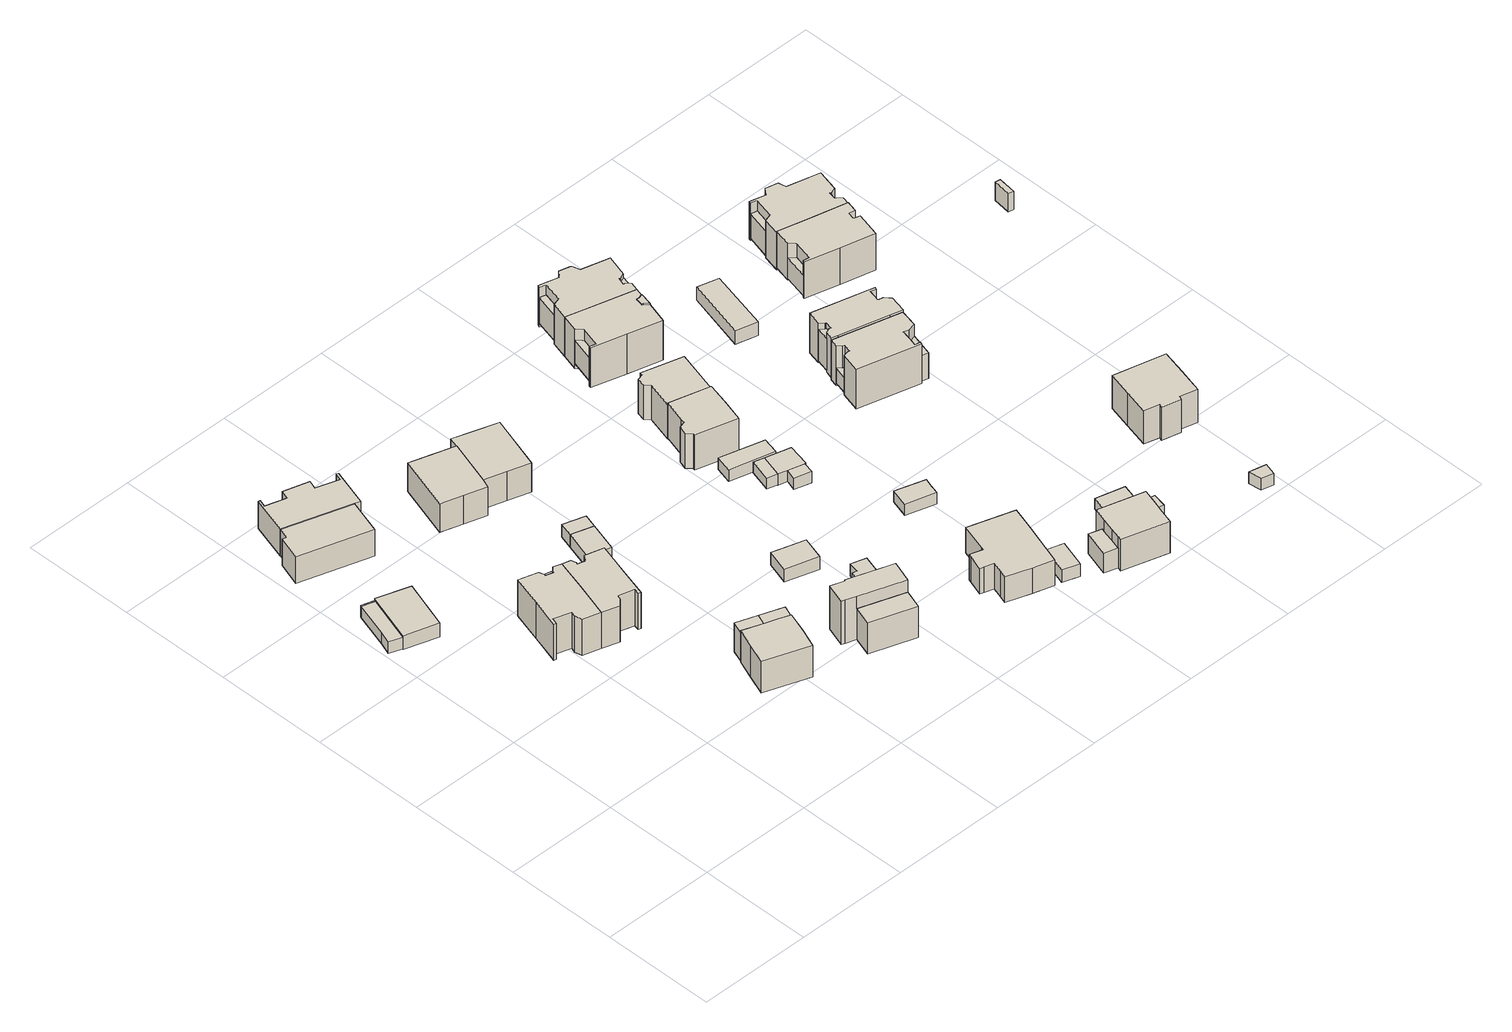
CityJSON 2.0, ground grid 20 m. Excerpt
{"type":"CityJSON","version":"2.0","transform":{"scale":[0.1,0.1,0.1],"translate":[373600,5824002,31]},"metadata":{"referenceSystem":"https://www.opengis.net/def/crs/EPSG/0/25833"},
"CityObjects":{
"building1":{"type":"Building","attributes":{"Gemeindeschluessel":"11000005","BezugspunktDach":"2200","function":"31001_1000","measuredHeight":2.34,"storeysAboveGround":1},"address":[{"country":"Germany","locality":"Berlin","thoroughfareNumber":"28 (2)","thoroughfareName":"Albrechtshofer Weg"}],"geometry":[{"type":"Solid","lod":"1","boundaries":[[[[0,1,2,3,4]],[[5,6,7,8,9]],[[5,9,4,3]],[[6,5,3,2]],[[7,6,2,1]],[[8,7,1,0]],[[9,8,0,4]]]]}]},
"building2":{"type":"Building","attributes":{"Gemeindeschluessel":"11000005","BezugspunktDach":"2200","function":"51009_1610","measuredHeight":2.31,"storeysAboveGround":0},"address":[{"country":"Germany","locality":"Berlin"}],"geometry":[{"type":"Solid","lod":"1","boundaries":[[[[1,10,11,2]],[[12,13,7,6]],[[12,6,2,11]],[[13,12,11,10]],[[7,13,10,1]],[[6,7,1,2]]]]}]},
"building3":{"type":"Building","attributes":{"Gemeindeschluessel":"11000005","BezugspunktDach":"2200","function":"51009_1611","measuredHeight":2.73,"storeysAboveGround":0},"address":[{"country":"Germany","locality":"Berlin"}],"geometry":[{"type":"Solid","lod":"1","boundaries":[[[[14,15,16,17,18,19]],[[8,7,13,20,21,22]],[[8,22,19,18]],[[7,8,18,17]],[[13,7,17,16]],[[20,13,16,15]],[[21,20,15,14]],[[22,21,14,19]]]]}]},
"building4":{"type":"Building","attributes":{"Gemeindeschluessel":"11000005","BezugspunktDach":"2200","function":"31001_1010","measuredHeight":9.4,"storeysAboveGround":1},"address":[{"country":"Germany","locality":"Berlin","thoroughfareNumber":"26C","thoroughfareName":"Albrechtshofer Weg"}],"geometry":[{"type":"Solid","lod":"1","boundaries":[[[[23,24,25,26,27,28,29,30,31,32,33,34,35,36,37,38,39]],[[40,41,42,43,44,45,46,47,48,49,50,51,52,53,54,55,56]],[[40,56,39,38]],[[41,40,38,37]],[[42,41,37,36]],[[43,42,36,35]],[[44,43,35,34]],[[45,44,34,33]],[[46,45,33,32]],[[47,46,32,31]],[[48,47,31,30]],[[49,48,30,29]],[[50,49,29,28]],[[51,50,28,27]],[[52,51,27,26]],[[53,52,26,25]],[[54,53,25,24]],[[55,54,24,23]],[[56,55,23,39]]]]}]},
"building5":{"type":"Building","attributes":{"Gemeindeschluessel":"11000005","function":"31001_1010"},"address":[{"country":"Germany","locality":"Berlin","thoroughfareNumber":"28A","thoroughfareName":"Albrechtshofer Weg"}],"children":["building5-1","building5-2"]},
"building5-1":{"type":"BuildingPart","attributes":{"BezugspunktDach":"2200","measuredHeight":5.27,"storeysAboveGround":2},"parents":["building5"],"geometry":[{"type":"Solid","lod":"1","boundaries":[[[[57,58,59,60,61,62,63,64,65,66,67,68,69]],[[70,71,72,73,74,75,76,77,78,79,80,81,82]],[[70,82,69,68]],[[71,70,68,67]],[[72,71,67,66]],[[73,72,66,65]],[[74,73,65,64]],[[75,74,64,63]],[[76,75,63,62]],[[77,76,62,61]],[[78,77,61,60]],[[79,78,60,59]],[[80,79,59,58]],[[81,80,58,57]],[[82,81,57,83,84,69]],[[69,84,83,57]]]]}]},
"building5-2":{"type":"BuildingPart","attributes":{"BezugspunktDach":"2200","measuredHeight":5.21,"storeysAboveGround":2},"parents":["building5"],"geometry":[{"type":"Solid","lod":"1","boundaries":[[[[85,57,69,86,87,88]],[[89,90,84,83,91,92]],[[89,92,88,87]],[[90,89,87,86]],[[84,90,86,69]],[[91,83,57,85]],[[92,91,85,88]],[[84,69,57,83]]]]}]},
"building6":{"type":"Building","attributes":{"Gemeindeschluessel":"11000005","BezugspunktDach":"2200","function":"51009_1610","measuredHeight":6.21,"storeysAboveGround":0},"address":[{"country":"Germany","locality":"Berlin"}],"geometry":[{"type":"Solid","lod":"1","boundaries":[[[[93,94,95,96,97,98]],[[47,46,45,44,43,42]],[[47,42,98,97]],[[46,47,97,96]],[[45,46,96,95]],[[44,45,95,94]],[[43,44,94,93]],[[42,43,93,98]]]]}]},
"building7":{"type":"Building","attributes":{"Gemeindeschluessel":"11000005","BezugspunktDach":"2200","function":"31001_1010","measuredHeight":9.64,"storeysAboveGround":1},"address":[{"country":"Germany","locality":"Berlin","thoroughfareNumber":"26","thoroughfareName":"Albrechtshofer Weg"}],"geometry":[{"type":"Solid","lod":"1","boundaries":[[[[99,100,101,102,103,104,105,106,107,108,109,110,111,112,30,29,28]],[[49,48,113,114,115,116,117,118,119,120,121,122,123,124,125,126,50]],[[49,50,28,29]],[[48,49,29,30]],[[113,48,30,112]],[[114,113,112,111]],[[115,114,111,110]],[[116,115,110,109]],[[117,116,109,108]],[[118,117,108,107]],[[119,118,107,106]],[[120,119,106,105]],[[121,120,105,104]],[[122,121,104,103]],[[123,122,103,102]],[[124,123,102,101]],[[125,124,101,100]],[[126,125,100,99]],[[50,126,99,28]]]]}]},
"building8":{"type":"Building","attributes":{"Gemeindeschluessel":"11000005","BezugspunktDach":"2200","function":"31001_1010","measuredHeight":8.33,"storeysAboveGround":1},"address":[{"country":"Germany","locality":"Berlin","thoroughfareNumber":"24A","thoroughfareName":"Albrechtshofer Weg"}],"geometry":[{"type":"Solid","lod":"1","boundaries":[[[[127,128,129,130,131,132,133,134]],[[135,136,137,138,139,140,141,142]],[[135,142,134,133]],[[136,135,133,132]],[[137,136,132,131]],[[138,137,131,130]],[[139,138,130,129]],[[140,139,129,128]],[[141,140,128,127]],[[142,141,127,134]]]]}]},
"building9":{"type":"Building","attributes":{"Gemeindeschluessel":"11000005","BezugspunktDach":"2200","function":"51009_1610","measuredHeight":3,"storeysAboveGround":0},"address":[{"country":"Germany","locality":"Berlin"}],"geometry":[{"type":"Solid","lod":"1","boundaries":[[[[143,144,145,146,147,148]],[[149,150,151,152,153,154]],[[149,154,148,147]],[[150,149,147,146]],[[151,150,146,145]],[[152,151,145,144]],[[153,152,144,143]],[[154,153,143,148]]]]}]},
"building10":{"type":"Building","attributes":{"Gemeindeschluessel":"11000005","BezugspunktDach":"2200","function":"51009_1610","measuredHeight":5.75,"storeysAboveGround":0},"address":[{"country":"Germany","locality":"Berlin"}],"geometry":[{"type":"Solid","lod":"1","boundaries":[[[[155,156,157,158]],[[159,160,161,162]],[[159,162,158,157]],[[160,159,157,156]],[[161,160,156,155]],[[162,161,155,158]]]]}]},
"building11":{"type":"Building","attributes":{"Gemeindeschluessel":"11000005","BezugspunktDach":"2200","function":"31001_1000","measuredHeight":5.86,"storeysAboveGround":1},"address":[{"country":"Germany","locality":"Berlin","thoroughfareNumber":"24A (1)","thoroughfareName":"Albrechtshofer Weg"}],"geometry":[{"type":"Solid","lod":"1","boundaries":[[[[163,164,165,156,155]],[[166,167,168,169,170]],[[166,170,155,156]],[[167,166,156,165]],[[168,167,165,164]],[[169,168,164,163]],[[170,169,163,155]]]]}]},
"building12":{"type":"Building","attributes":{"Gemeindeschluessel":"11000005","BezugspunktDach":"2200","function":"31001_1010","measuredHeight":7.18,"storeysAboveGround":1},"address":[{"country":"Germany","locality":"Berlin","thoroughfareNumber":"26B","thoroughfareName":"Albrechtshofer Weg"}],"geometry":[{"type":"Solid","lod":"1","boundaries":[[[[171,172,173,174,175,176,177]],[[178,179,180,181,182,183,184]],[[178,184,177,176]],[[179,178,176,175]],[[180,179,175,174]],[[181,180,174,173]],[[182,181,173,172]],[[183,182,172,171]],[[184,183,171,177]]]]}]},
"building13":{"type":"Building","attributes":{"Gemeindeschluessel":"11000005","BezugspunktDach":"2200","function":"51009_1611","measuredHeight":2.5,"storeysAboveGround":0},"address":[{"country":"Germany","locality":"Berlin"}],"geometry":[{"type":"Solid","lod":"1","boundaries":[[[[185,186,187,188]],[[189,190,191,192]],[[189,192,188,187]],[[190,189,187,186]],[[191,190,186,185]],[[192,191,185,188]]]]}]},
"building14":{"type":"Building","attributes":{"Gemeindeschluessel":"11000005","BezugspunktDach":"2200","function":"31001_1000","measuredHeight":2.46,"storeysAboveGround":1},"address":[{"country":"Germany","locality":"Berlin","thoroughfareNumber":"26 (1)","thoroughfareName":"Albrechtshofer Weg"}],"geometry":[{"type":"Solid","lod":"1","boundaries":[[[[186,193,194,187]],[[195,196,190,189]],[[195,189,187,194]],[[196,195,194,193]],[[190,196,193,186]],[[189,190,186,187]]]]}]},
"building15":{"type":"Building","attributes":{"Gemeindeschluessel":"11000005","function":"31001_1010"},"address":[{"country":"Germany","locality":"Berlin","thoroughfareNumber":"24","thoroughfareName":"Albrechtshofer Weg"}],"children":["building15-1","building15-2"]},
"building15-1":{"type":"BuildingPart","attributes":{"BezugspunktDach":"2200","measuredHeight":8.51,"storeysAboveGround":1},"parents":["building15"],"geometry":[{"type":"MultiSurface","lod":"1","boundaries":[[[197,198,199,200,201,202,203,204,205]],[[206,207,208,209,210,211,212,213,214]],[[206,214,205,204]],[[207,206,204,203]],[[208,207,203,202]],[[209,208,202,201]],[[210,209,201,200]],[[211,210,200,199]],[[215,216,199,198]],[[213,212,198,197]],[[214,213,197,205]],[[217,212,211,216,215]]]}]},
"building15-2":{"type":"BuildingPart","attributes":{"BezugspunktDach":"2200","measuredHeight":8.34,"storeysAboveGround":1},"parents":["building15"],"geometry":[{"type":"MultiSurface","lod":"1","boundaries":[[[218,216,215,219]],[[212,211,220,221]],[[212,221,219,215]],[[220,211,216,218]],[[221,220,218,219]],[[222,211,212,215,216]]]}]},
"building16":{"type":"Building","attributes":{"Gemeindeschluessel":"11000005","BezugspunktDach":"2200","function":"31001_1010","measuredHeight":7.23,"storeysAboveGround":1},"address":[{"country":"Germany","locality":"Berlin","thoroughfareNumber":"26A","thoroughfareName":"Albrechtshofer Weg"}],"geometry":[{"type":"Solid","lod":"1","boundaries":[[[[223,224,225,226,227,174,173]],[[228,229,230,231,232,233,234]],[[228,234,173,174]],[[229,228,174,227]],[[230,229,227,226]],[[231,230,226,225]],[[232,231,225,224]],[[233,232,224,223]],[[234,233,223,173]]]]}]},
"building17":{"type":"Building","attributes":{"Gemeindeschluessel":"11000005","BezugspunktDach":"2200","function":"31001_1000","measuredHeight":2.51,"storeysAboveGround":1},"address":[{"country":"Germany","locality":"Berlin","thoroughfareNumber":"24 (4)","thoroughfareName":"Albrechtshofer Weg"}],"geometry":[{"type":"Solid","lod":"1","boundaries":[[[[235,236,237,238]],[[239,240,241,242]],[[239,242,238,237]],[[240,239,237,236]],[[241,240,236,235]],[[242,241,235,238]]]]}]},
"building18":{"type":"Building","attributes":{"Gemeindeschluessel":"11000005","BezugspunktDach":"2200","function":"31001_1000","measuredHeight":2.42,"storeysAboveGround":1},"address":[{"country":"Germany","locality":"Berlin","thoroughfareNumber":"24 (1)","thoroughfareName":"Albrechtshofer Weg"}],"geometry":[{"type":"Solid","lod":"1","boundaries":[[[[243,244,245,246,247,248]],[[249,250,251,252,253,254]],[[249,254,248,247]],[[250,249,247,246]],[[251,250,246,245]],[[252,251,245,244]],[[253,252,244,243]],[[254,253,243,248]]]]}]},
"building19":{"type":"Building","attributes":{"Gemeindeschluessel":"11000005","BezugspunktDach":"2200","function":"31001_1010","measuredHeight":5.87,"storeysAboveGround":1},"address":[{"country":"Germany","locality":"Berlin","thoroughfareNumber":"22A","thoroughfareName":"Albrechtshofer Weg"}],"geometry":[{"type":"Solid","lod":"1","boundaries":[[[[255,256,257,258,259,260,261,262,263,264,265,266,267,268,269]],[[270,271,272,273,274,275,276,277,278,279,280,281,282,283,284]],[[270,284,269,268]],[[271,270,268,267]],[[272,271,267,266]],[[273,272,266,265]],[[274,273,265,264]],[[275,274,264,263]],[[276,275,263,262]],[[277,276,262,261]],[[278,277,261,260]],[[279,278,260,259]],[[280,279,259,258]],[[281,280,258,257]],[[282,281,257,256]],[[283,282,256,255]],[[284,283,255,269]]]]}]},
"building20":{"type":"Building","attributes":{"Gemeindeschluessel":"11000005","BezugspunktDach":"2200","function":"51009_1610","measuredHeight":2.2,"storeysAboveGround":0},"address":[{"country":"Germany","locality":"Berlin"}],"geometry":[{"type":"Solid","lod":"1","boundaries":[[[[285,286,287,288]],[[289,290,291,292]],[[289,292,288,287]],[[290,289,287,286]],[[291,290,286,285]],[[292,291,285,288]]]]}]},
"building21":{"type":"Building","attributes":{"Gemeindeschluessel":"11000005","BezugspunktDach":"2200","function":"31001_2463","measuredHeight":2.34,"storeysAboveGround":1},"address":[{"country":"Germany","locality":"Berlin","thoroughfareNumber":"24E (1)","thoroughfareName":"Albrechtshofer Weg"}],"geometry":[{"type":"Solid","lod":"1","boundaries":[[[[293,294,295,296]],[[297,298,299,300]],[[297,300,296,295]],[[298,297,295,294]],[[299,298,294,293]],[[300,299,293,296]]]]}]},
"building22":{"type":"Building","attributes":{"Gemeindeschluessel":"11000005","BezugspunktDach":"2200","function":"31001_1010","measuredHeight":8.08,"storeysAboveGround":1},"address":[{"country":"Germany","locality":"Berlin","thoroughfareNumber":"24E","thoroughfareName":"Albrechtshofer Weg"}],"geometry":[{"type":"Solid","lod":"1","boundaries":[[[[301,302,303,304,305,306,307,308,309,310]],[[311,312,313,314,315,316,317,318,319,320]],[[311,320,310,309]],[[312,311,309,308]],[[313,312,308,307]],[[314,313,307,306]],[[315,314,306,305]],[[316,315,305,304]],[[317,316,304,303]],[[318,317,303,302]],[[319,318,302,301]],[[320,319,301,310]]]]}]},
"building23":{"type":"Building","attributes":{"Gemeindeschluessel":"11000005","BezugspunktDach":"2200","function":"31001_1000","measuredHeight":2.2,"storeysAboveGround":1},"address":[{"country":"Germany","locality":"Berlin","thoroughfareNumber":"24 (3)","thoroughfareName":"Albrechtshofer Weg"}],"geometry":[{"type":"Solid","lod":"1","boundaries":[[[[321,322,323,324]],[[325,326,327,328]],[[325,328,324,323]],[[326,325,323,322]],[[327,326,322,321]],[[328,327,321,324]]]]}]},
"building24":{"type":"Building","attributes":{"Gemeindeschluessel":"11000005","BezugspunktDach":"2200","function":"31001_2463","measuredHeight":2.21,"storeysAboveGround":1},"address":[{"country":"Germany","locality":"Berlin","thoroughfareNumber":"24 (2)","thoroughfareName":"Albrechtshofer Weg"}],"geometry":[{"type":"Solid","lod":"1","boundaries":[[[[323,322,329,330,286,285]],[[331,332,333,326,325,334]],[[331,334,285,286]],[[332,331,286,330]],[[333,332,330,329]],[[326,333,329,322]],[[325,326,322,323]],[[334,325,323,285]]]]}]},
"building25":{"type":"Building","attributes":{"Gemeindeschluessel":"11000005","BezugspunktDach":"2200","function":"51009_1611","measuredHeight":2.38,"storeysAboveGround":0},"address":[{"country":"Germany","locality":"Berlin"}],"geometry":[{"type":"Solid","lod":"1","boundaries":[[[[335,336,337,338]],[[339,340,341,342]],[[339,342,338,337]],[[340,339,337,336]],[[341,340,336,335]],[[342,341,335,338]]]]}]},
"building26":{"type":"Building","attributes":{"Gemeindeschluessel":"11000005","BezugspunktDach":"2200","function":"31001_2463","measuredHeight":2.6,"storeysAboveGround":1},"address":[{"country":"Germany","locality":"Berlin","thoroughfareNumber":"22A (2)","thoroughfareName":"Albrechtshofer Weg"}],"geometry":[{"type":"Solid","lod":"1","boundaries":[[[[343,344,345,346,347]],[[348,349,350,351,352]],[[348,352,347,346]],[[349,348,346,345]],[[350,349,345,344]],[[351,350,344,343]],[[352,351,343,347]]]]}]},
"building27":{"type":"Building","attributes":{"Gemeindeschluessel":"11000005","BezugspunktDach":"2200","function":"31001_1010","measuredHeight":8.24,"storeysAboveGround":1},"address":[{"country":"Germany","locality":"Berlin","thoroughfareNumber":"24F","thoroughfareName":"Albrechtshofer Weg"}],"geometry":[{"type":"Solid","lod":"1","boundaries":[[[[353,354,355,356,357,358,359,360]],[[361,362,363,364,365,366,367,368]],[[361,368,360,359]],[[362,361,359,358]],[[363,362,358,357]],[[364,363,357,356]],[[365,364,356,355]],[[366,365,355,354]],[[367,366,354,353]],[[368,367,353,360]]]]}]},
"building28":{"type":"Building","attributes":{"Gemeindeschluessel":"11000005","BezugspunktDach":"2200","function":"51009_1610","measuredHeight":4.58,"storeysAboveGround":0},"address":[{"country":"Germany","locality":"Berlin"}],"geometry":[{"type":"Solid","lod":"1","boundaries":[[[[369,370,371,372]],[[373,374,375,376]],[[373,376,372,371]],[[374,373,371,370]],[[375,374,370,369]],[[376,375,369,372]]]]}]},
"building29":{"type":"Building","attributes":{"Gemeindeschluessel":"11000005","function":"31001_1010"},"address":[{"country":"Germany","locality":"Berlin","thoroughfareNumber":"22","thoroughfareName":"Albrechtshofer Weg"}],"children":["building29-1","building29-2"]},
"building29-1":{"type":"BuildingPart","attributes":{"BezugspunktDach":"2200","measuredHeight":8.57,"storeysAboveGround":1},"parents":["building29"],"geometry":[{"type":"MultiSurface","lod":"1","boundaries":[[[377,378,379,380,381,382,383,384,385]],[[386,387,388,389,390,391,392,393,394]],[[386,394,385,384]],[[395,396,386,384,383]],[[397,395,383,382]],[[389,388,382,381],[398,399,397,388]],[[390,389,381,380]],[[391,390,380,379]],[[392,391,379,378]],[[393,392,378,377]],[[394,393,377,385]],[[387,386,396,395]],[[388,387,395,397]],[[397,399,398,388]]]}]},
"building29-2":{"type":"BuildingPart","attributes":{"BezugspunktDach":"2200","measuredHeight":3.92,"storeysAboveGround":1},"parents":["building29"],"geometry":[{"type":"MultiSurface","lod":"1","boundaries":[[[396,399,400,401]],[[402,398,386,403]],[[402,403,401,400]],[[398,402,400,399]],[[388,387,386]],[[403,386,396,401]],[[386,387,395,396]],[[395,387,388,397]],[[399,397,388,398]]]}]},
"building30":{"type":"Building","attributes":{"Gemeindeschluessel":"11000005","BezugspunktDach":"2200","function":"31001_1010","measuredHeight":11.01,"storeysAboveGround":1},"address":[{"country":"Germany","locality":"Berlin","thoroughfareNumber":"24C","thoroughfareName":"Albrechtshofer Weg"}],"geometry":[{"type":"Solid","lod":"1","boundaries":[[[[404,405,406,407,408,409,410,411,412,413,414,415,416,417,418,419]],[[420,421,422,423,424,425,426,427,428,429,430,431,432,433,434,435]],[[420,435,419,418]],[[421,420,418,417]],[[422,421,417,416]],[[423,422,416,415]],[[424,423,415,414]],[[425,424,414,413]],[[426,425,413,412]],[[427,426,412,411]],[[428,427,411,410]],[[429,428,410,409]],[[430,429,409,408]],[[431,430,408,407]],[[432,431,407,406]],[[433,432,406,405]],[[434,433,405,404]],[[435,434,404,419]]]]}]},
"building31":{"type":"Building","attributes":{"Gemeindeschluessel":"11000005","BezugspunktDach":"2200","function":"51009_1610","measuredHeight":5.03,"storeysAboveGround":0},"address":[{"country":"Germany","locality":"Berlin"}],"geometry":[{"type":"Solid","lod":"1","boundaries":[[[[436,437,438,439]],[[440,441,442,443]],[[440,443,439,438]],[[441,440,438,437]],[[442,441,437,436]],[[443,442,436,439]]]]}]},
"building32":{"type":"Building","attributes":{"Gemeindeschluessel":"11000005","BezugspunktDach":"2200","function":"31001_1010","measuredHeight":9.3,"storeysAboveGround":1},"address":[{"country":"Germany","locality":"Berlin","thoroughfareNumber":"24D","thoroughfareName":"Albrechtshofer Weg"}],"geometry":[{"type":"Solid","lod":"1","boundaries":[[[[444,445,412,446,447,448,449,450,451,452,453,454,455,456,457,458,459,460,461,462,414]],[[463,464,465,466,467,468,469,470,471,472,473,474,475,476,477,478,479,426,480,481,424]],[[463,424,414,462]],[[464,463,462,461]],[[465,464,461,460]],[[466,465,460,459]],[[467,466,459,458]],[[468,467,458,457]],[[469,468,457,456]],[[470,469,456,455]],[[471,470,455,454]],[[472,471,454,453]],[[473,472,453,452]],[[474,473,452,451]],[[475,474,451,450]],[[476,475,450,449]],[[477,476,449,448]],[[478,477,448,447]],[[479,478,447,446]],[[426,479,446,412]],[[480,426,412,445]],[[481,480,445,444]],[[424,481,444,414]]]]}]},
"building33":{"type":"Building","attributes":{"Gemeindeschluessel":"11000005","BezugspunktDach":"2200","function":"31001_1000","measuredHeight":2.04,"storeysAboveGround":1},"address":[{"country":"Germany","locality":"Berlin","thoroughfareNumber":"22 (1)","thoroughfareName":"Albrechtshofer Weg"}],"geometry":[{"type":"Solid","lod":"1","boundaries":[[[[482,483,484,485,486,487,488]],[[489,490,491,492,493,494,495]],[[489,495,488,487]],[[490,489,487,486]],[[491,490,486,485]],[[492,491,485,484]],[[493,492,484,483]],[[494,493,483,482]],[[495,494,482,488]]]]}]},
"building34":{"type":"Building","attributes":{"Gemeindeschluessel":"11000005","BezugspunktDach":"2200","function":"51009_1610","measuredHeight":7.32,"storeysAboveGround":0},"address":[{"country":"Germany","locality":"Berlin"}],"geometry":[{"type":"Solid","lod":"1","boundaries":[[[[496,497,498,499,500,501]],[[502,503,504,505,506,507]],[[502,507,501,500]],[[503,502,500,499]],[[504,503,499,498]],[[505,504,498,497]],[[506,505,497,496]],[[507,506,496,501]]]]}]},
"building35":{"type":"Building","attributes":{"Gemeindeschluessel":"11000005","BezugspunktDach":"2200","function":"51009_1610","measuredHeight":6.53,"storeysAboveGround":0},"address":[{"country":"Germany","locality":"Berlin"}],"geometry":[{"type":"Solid","lod":"1","boundaries":[[[[508,509,510,511,512,513]],[[514,515,516,517,518,519]],[[514,519,513,512]],[[515,514,512,511]],[[516,515,511,510]],[[517,516,510,509]],[[518,517,509,508]],[[519,518,508,513]]]]}]},
"building36":{"type":"Building","attributes":{"Gemeindeschluessel":"11000005","BezugspunktDach":"2200","function":"51009_1610","measuredHeight":3,"storeysAboveGround":0},"address":[{"country":"Germany","locality":"Berlin"}],"geometry":[{"type":"Solid","lod":"1","boundaries":[[[[520,521,522,523,524,525]],[[526,527,528,529,530,531]],[[526,531,525,524]],[[527,526,524,523]],[[528,527,523,522]],[[529,528,522,521]],[[530,529,521,520]],[[531,530,520,525]]]]}]},
"building37":{"type":"Building","attributes":{"Gemeindeschluessel":"11000005","BezugspunktDach":"2200","function":"51009_1610","measuredHeight":6.34,"storeysAboveGround":0},"address":[{"country":"Germany","locality":"Berlin"}],"geometry":[{"type":"Solid","lod":"1","boundaries":[[[[532,533,534,535,536,537]],[[538,539,540,541,542,543]],[[538,543,537,536]],[[539,538,536,535]],[[540,539,535,534]],[[541,540,534,533]],[[542,541,533,532]],[[543,542,532,537]]]]}]},
"building38":{"type":"Building","attributes":{"Gemeindeschluessel":"11000005","BezugspunktDach":"2200","function":"31001_1010","measuredHeight":10.08,"storeysAboveGround":1},"address":[{"country":"Germany","locality":"Berlin","thoroughfareNumber":"22E","thoroughfareName":"Albrechtshofer Weg"}],"geometry":[{"type":"Solid","lod":"1","boundaries":[[[[544,545,546,547,548,549,550,551,552,553,554,555,556,557,558,559,560]],[[561,562,563,564,565,566,567,568,569,570,571,572,573,574,575,576,577]],[[561,577,560,559]],[[562,561,559,558]],[[563,562,558,557]],[[564,563,557,556]],[[565,564,556,555]],[[566,565,555,554]],[[567,566,554,553]],[[568,567,553,552]],[[569,568,552,551]],[[570,569,551,550]],[[571,570,550,549]],[[572,571,549,548]],[[573,572,548,547]],[[574,573,547,546]],[[575,574,546,545]],[[576,575,545,544]],[[577,576,544,560]]]]}]},
"building39":{"type":"Building","attributes":{"Gemeindeschluessel":"11000005","BezugspunktDach":"2200","function":"51009_1611","measuredHeight":2.58,"storeysAboveGround":0},"address":[{"country":"Germany","locality":"Berlin"}],"geometry":[{"type":"Solid","lod":"1","boundaries":[[[[578,579,580,581]],[[582,583,584,585]],[[582,585,581,580]],[[583,582,580,579]],[[584,583,579,578]],[[585,584,578,581]]]]}]},
"building40":{"type":"Building","attributes":{"Gemeindeschluessel":"11000005","BezugspunktDach":"2200","function":"31001_1010","measuredHeight":9.87,"storeysAboveGround":1},"address":[{"country":"Germany","locality":"Berlin","thoroughfareNumber":"22F","thoroughfareName":"Albrechtshofer Weg"}],"geometry":[{"type":"Solid","lod":"1","boundaries":[[[[586,587,588,589,590,591,592,593,594,595,596,597,598,599,600,601,602,603,604]],[[605,606,607,608,609,610,611,612,613,614,615,616,617,618,619,620,621,622,623]],[[605,623,604,603]],[[606,605,603,602]],[[607,606,602,601]],[[608,607,601,600]],[[609,608,600,599]],[[610,609,599,598]],[[611,610,598,597]],[[612,611,597,596]],[[613,612,596,595]],[[614,613,595,594]],[[615,614,594,593]],[[616,615,593,592]],[[617,616,592,591]],[[618,617,591,590]],[[619,618,590,589]],[[620,619,589,588]],[[621,620,588,587]],[[622,621,587,586]],[[623,622,586,604]]]]}]},
"building41":{"type":"Building","attributes":{"Gemeindeschluessel":"11000005","BezugspunktDach":"2200","function":"51009_1610","measuredHeight":5,"storeysAboveGround":0},"address":[{"country":"Germany","locality":"Berlin"}],"geometry":[{"type":"Solid","lod":"1","boundaries":[[[[624,625,626,627,628,629,630]],[[631,632,633,634,635,636,637]],[[631,637,630,629]],[[632,631,629,628]],[[633,632,628,627]],[[634,633,627,626]],[[635,634,626,625]],[[636,635,625,624]],[[637,636,624,630]]]]}]},
"building42":{"type":"Building","attributes":{"Gemeindeschluessel":"11000005","BezugspunktDach":"2200","function":"31001_1000","measuredHeight":2.33,"storeysAboveGround":1},"address":[{"country":"Germany","locality":"Berlin","thoroughfareNumber":"20C (1)","thoroughfareName":"Albrechtshofer Weg"}],"geometry":[{"type":"Solid","lod":"1","boundaries":[[[[638,639,640,641,642]],[[643,644,645,646,647]],[[643,647,642,641]],[[644,643,641,640]],[[645,644,640,639]],[[646,645,639,638]],[[647,646,638,642]]]]}]},
"building43":{"type":"Building","attributes":{"Gemeindeschluessel":"11000005","BezugspunktDach":"2200","function":"51009_1610","measuredHeight":4.61,"storeysAboveGround":0},"address":[{"country":"Germany","locality":"Berlin"}],"geometry":[{"type":"Solid","lod":"1","boundaries":[[[[648,649,650,651,652,653,654]],[[655,656,657,658,659,660,661]],[[655,661,654,653]],[[656,655,653,652]],[[657,656,652,651]],[[658,657,651,650]],[[659,658,650,649]],[[660,659,649,648]],[[661,660,648,654]]]]}]},
"building44":{"type":"Building","attributes":{"Gemeindeschluessel":"11000005","BezugspunktDach":"2200","function":"31001_1010","measuredHeight":8.16,"storeysAboveGround":1},"address":[{"country":"Germany","locality":"Berlin","thoroughfareNumber":"20B","thoroughfareName":"Albrechtshofer Weg"}],"geometry":[{"type":"Solid","lod":"1","boundaries":[[[[662,663,664,665,666,667,668,669,670,671]],[[672,673,674,675,676,677,678,679,680,681]],[[672,681,671,670]],[[673,672,670,669]],[[674,673,669,668]],[[675,674,668,667]],[[676,675,667,666]],[[677,676,666,665]],[[678,677,665,664]],[[679,678,664,663]],[[680,679,663,662]],[[681,680,662,671]]]]}]},
"building45":{"type":"Building","attributes":{"Gemeindeschluessel":"11000005","BezugspunktDach":"2200","function":"51009_1610","measuredHeight":4.14,"storeysAboveGround":0},"address":[{"country":"Germany","locality":"Berlin"}],"geometry":[{"type":"Solid","lod":"1","boundaries":[[[[682,683,684,685]],[[686,687,688,689]],[[686,689,685,684]],[[687,686,684,683]],[[688,687,683,682]],[[689,688,682,685]]]]}]},
"building46":{"type":"Building","attributes":{"Gemeindeschluessel":"11000005","BezugspunktDach":"2200","function":"51009_1610","measuredHeight":4.89,"storeysAboveGround":0},"address":[{"country":"Germany","locality":"Berlin"}],"geometry":[{"type":"Solid","lod":"1","boundaries":[[[[690,691,692,693]],[[694,695,696,697]],[[694,697,693,692]],[[695,694,692,691]],[[696,695,691,690]],[[697,696,690,693]]]]}]},
"building47":{"type":"Building","attributes":{"Gemeindeschluessel":"11000005","BezugspunktDach":"2200","function":"31001_1010","measuredHeight":10.35,"storeysAboveGround":1},"address":[{"country":"Germany","locality":"Berlin","thoroughfareNumber":"22C","thoroughfareName":"Albrechtshofer Weg"}],"geometry":[{"type":"Solid","lod":"1","boundaries":[[[[698,699,700,701,702,703,704,705,706,707,708,709,710,711]],[[712,713,714,715,716,717,718,719,720,721,722,723,724,725]],[[712,725,711,710]],[[713,712,710,709]],[[714,713,709,708]],[[715,714,708,707]],[[716,715,707,706]],[[717,716,706,705]],[[718,717,705,704]],[[719,718,704,703]],[[720,719,703,702]],[[721,720,702,701]],[[722,721,701,700]],[[723,722,700,699]],[[724,723,699,698]],[[725,724,698,711]]]]}]},
"building48":{"type":"Building","attributes":{"Gemeindeschluessel":"11000005","BezugspunktDach":"2200","function":"31001_1010","measuredHeight":11.13,"storeysAboveGround":1},"address":[{"country":"Germany","locality":"Berlin","thoroughfareNumber":"22D","thoroughfareName":"Albrechtshofer Weg"}],"geometry":[{"type":"Solid","lod":"1","boundaries":[[[[726,727,728,729,730,731,732,733,734,735,736,737,738,739,740,741,742,743,744,745]],[[746,747,748,749,750,751,752,753,754,755,756,757,758,759,760,761,762,763,764,765]],[[746,765,745,744]],[[747,746,744,743]],[[748,747,743,742]],[[749,748,742,741]],[[750,749,741,740]],[[751,750,740,739]],[[752,751,739,738]],[[753,752,738,737]],[[754,753,737,736]],[[755,754,736,735]],[[756,755,735,734]],[[757,756,734,733]],[[758,757,733,732]],[[759,758,732,731]],[[760,759,731,730]],[[761,760,730,729]],[[762,761,729,728]],[[763,762,728,727]],[[764,763,727,726]],[[765,764,726,745]]]]}]},
"building49":{"type":"Building","attributes":{"Gemeindeschluessel":"11000005","BezugspunktDach":"2200","function":"51009_1610","measuredHeight":3,"storeysAboveGround":0},"address":[{"country":"Germany","locality":"Berlin"}],"geometry":[{"type":"Solid","lod":"1","boundaries":[[[[766,767,768,769]],[[770,771,772,773]],[[770,773,769,768]],[[771,770,768,767]],[[772,771,767,766]],[[773,772,766,769]]]]}]},
"building50":{"type":"Building","attributes":{"Gemeindeschluessel":"11000005","BezugspunktDach":"2200","function":"51009_1610","measuredHeight":3,"storeysAboveGround":0},"address":[{"country":"Germany","locality":"Berlin"}],"geometry":[{"type":"Solid","lod":"1","boundaries":[[[[774,775,776,777,778,779]],[[780,781,782,783,784,785]],[[780,785,779,778]],[[781,780,778,777]],[[782,781,777,776]],[[783,782,776,775]],[[784,783,775,774]],[[785,784,774,779]]]]}]},
"building51":{"type":"Building","attributes":{"Gemeindeschluessel":"11000005","BezugspunktDach":"2200","function":"51009_1610","measuredHeight":3.62,"storeysAboveGround":0},"address":[{"country":"Germany","locality":"Berlin"}],"geometry":[{"type":"Solid","lod":"1","boundaries":[[[[786,787,788,789]],[[790,791,792,793]],[[790,793,789,788]],[[791,790,788,787]],[[792,791,787,786]],[[793,792,786,789]]]]}]}
},
"vertices":[
[22,651,38],[49,735,38],[27,742,38],[8,681,38],[0,659,38],[8,681,15],[27,742,15],[49,735,15],[22,651,15],[0,659,15],
[50,737,38],[28,744,38],[28,744,15],[50,737,15],
[79,632,42],[107,718,42],[50,737,42],[49,735,42],[22,651,42],[22,650,42],[107,718,15],[79,632,15],[22,650,15],
[165,477,86],[168,487,86],[198,478,86],[195,469,86],[198,456,86],[228,447,86],[247,510,86],[262,563,86],[248,568,86],[241,561,86],[240,558,86],[227,562,86],[228,565,86],[225,574,86],[192,584,86],[176,530,86],[161,478,86],[176,530,15],[192,584,15],[225,574,15],[228,565,15],[227,562,15],[240,558,15],[241,561,15],[248,568,15],[262,563,15],[247,510,15],[228,447,15],[198,456,15],[195,469,15],[198,478,15],[168,487,15],[165,477,15],[161,478,15],
[155,885,67],[165,882,67],[185,948,67],[182,950,67],[178,937,67],[138,950,67],[143,965,67],[99,978,67],[94,963,67],[58,974,67],[62,987,67],[59,988,67],[39,922,67],[59,988,14],[62,987,14],[58,974,14],[94,963,14],[99,978,14],[143,965,14],[138,950,14],[178,937,14],[182,950,14],[185,948,14],[165,882,14],[155,885,14],[39,922,14],[155,885,15],[39,922,15],
[136,824,67],[33,903,67],[26,905,67],[12,863,67],[26,905,15],[33,903,15],[136,824,15],[12,863,15],
[228,565,78],[227,562,78],[240,558,78],[241,561,78],[248,568,78],[225,574,78],
[258,438,86],[268,448,86],[271,456,86],[298,448,86],[296,439,86],[300,437,86],[315,490,86],[331,544,86],[298,553,86],[292,545,86],[291,543,86],[278,547,86],[279,550,86],[277,559,86],[277,559,15],[279,550,15],[278,547,15],[291,543,15],[292,545,15],[298,553,15],[331,544,15],[315,490,15],[300,437,15],[296,439,15],[298,448,15],[271,456,15],[268,448,15],[258,438,15],
[405,187,75],[418,221,75],[430,256,75],[410,264,75],[389,271,75],[353,284,75],[340,250,75],[327,215,75],[340,250,13],[353,284,13],[389,271,13],[410,264,13],[430,256,13],[418,221,13],[405,187,13],[327,215,13],
[279,550,46],[278,547,46],[291,543,46],[292,545,46],[298,553,46],[277,559,46],[298,553,16],[292,545,16],[291,543,16],[278,547,16],[279,550,16],[277,559,16],
[389,271,72],[397,292,72],[361,305,72],[353,284,72],[361,305,15],[397,292,15],[389,271,15],[353,284,15],
[426,258,72],[430,256,72],[438,277,72],[397,292,14],[438,277,14],[430,256,14],[426,258,14],[389,271,14],
[277,781,72],[315,769,72],[321,785,72],[346,865,72],[307,877,72],[269,889,72],[239,793,72],[269,889,16],[307,877,16],[346,865,16],[321,785,16],[315,769,16],[277,781,16],[239,793,16],
[375,573,40],[390,624,40],[352,636,40],[337,584,40],[352,636,15],[390,624,15],[375,573,15],[337,584,15],
[397,648,40],[359,660,40],[359,660,15],[397,648,15],
[491,206,97],[509,200,97],[587,173,97],[600,211,97],[565,223,97],[522,238,97],[521,236,97],[497,244,97],[485,208,97],[497,244,12],[521,236,12],[522,238,12],[565,223,12],[600,211,12],[587,173,12],[509,200,12],[491,206,12],[485,208,12],[509,200,73],[587,173,73],[509,200,43],
[576,140,73],[498,166,73],[576,140,12],[498,166,12],[587,173,55],
[359,773,72],[397,761,72],[427,857,72],[389,869,72],[351,882,72],[346,865,15],[351,882,15],[389,869,15],[427,857,15],[397,761,15],[359,773,15],[321,785,15],
[577,345,39],[589,385,39],[533,402,39],[521,362,39],[533,402,14],[589,385,14],[577,345,14],[521,362,14],
[600,211,37],[625,296,37],[599,304,37],[596,286,37],[587,288,37],[565,223,37],[587,288,13],[596,286,13],[599,304,13],[625,296,13],[600,211,13],[565,223,13],
[714,142,61],[730,137,61],[724,118,61],[720,105,61],[763,91,61],[798,80,61],[817,139,61],[821,151,61],[835,197,61],[756,222,61],[742,175,61],[740,170,61],[718,177,61],[716,171,61],[707,144,61],[716,171,11],[718,177,11],[740,170,11],[742,175,11],[756,222,11],[835,197,11],[821,151,11],[817,139,11],[798,80,11],[763,91,11],[720,105,11],[724,118,11],[730,137,11],[714,142,11],[707,144,11],
[664,519,35],[675,558,35],[657,563,35],[646,524,35],[657,563,14],[675,558,14],[664,519,14],[646,524,14],
[695,554,37],[702,583,37],[626,604,37],[618,575,37],[626,604,14],[702,583,14],[695,554,14],[618,575,14],
[601,631,84],[600,627,84],[671,607,84],[682,646,84],[692,685,84],[621,704,84],[610,665,84],[608,657,84],[597,654,84],[593,639,84],[597,654,15],[608,657,15],[610,665,15],[621,704,15],[692,685,15],[682,646,15],[671,607,15],[600,627,15],[601,631,15],[593,639,15],
[703,488,35],[708,507,35],[680,515,35],[674,496,35],[680,515,13],[708,507,13],[703,488,13],[674,496,13],
[710,507,35],[719,546,35],[675,558,13],[719,546,13],[710,507,13],[664,519,13],
[838,67,36],[853,116,36],[824,125,36],[809,77,36],[824,125,12],[853,116,12],[838,67,12],[809,77,12],
[801,327,34],[805,343,34],[810,358,34],[759,374,34],[750,342,34],[759,374,12],[810,358,12],[805,343,12],[801,327,12],[750,342,12],
[692,685,80],[713,762,80],[642,782,80],[641,777,80],[630,774,80],[626,759,80],[634,751,80],[621,704,80],[634,751,13],[626,759,13],[630,774,13],[641,777,13],[642,782,13],[713,762,13],[692,685,13],[621,704,13],
[639,870,61],[649,905,61],[640,915,61],[628,873,61],[640,915,15],[649,905,15],[639,870,15],[628,873,15],
[966,10,75],[973,34,75],[980,57,75],[987,81,75],[907,104,75],[900,80,75],[894,57,75],[889,40,75],[887,33,75],[889,40,13],[894,57,13],[900,80,13],[907,104,13],[987,81,13],[980,57,13],[973,34,13],[966,10,13],[887,33,13],[894,57,52],[889,40,52],[900,80,52],[902,86,13],[902,86,52],
[880,93,52],[866,47,52],[880,93,13],[866,47,13],
[686,853,83],[744,837,83],[755,875,83],[748,882,83],[746,883,83],[749,896,83],[752,895,83],[761,898,83],[765,912,83],[706,928,83],[648,944,83],[640,915,83],[649,905,83],[639,870,83],[628,873,83],[627,869,83],[628,873,5],[639,870,5],[649,905,5],[640,915,5],[648,944,5],[706,928,5],[765,912,5],[761,898,5],[752,895,5],[749,896,5],[746,883,5],[748,882,5],[755,875,5],[744,837,5],[686,853,5],[627,869,5],
[669,978,63],[678,1013,63],[667,1016,63],[656,974,63],[667,1016,12],[678,1013,12],[669,978,12],[656,974,12],
[659,941,83],[754,915,83],[769,927,83],[762,934,83],[759,934,83],[763,948,83],[766,947,83],[775,950,83],[786,988,83],[737,1001,83],[733,1015,83],[731,1016,83],[712,1021,83],[703,1011,83],[669,1020,83],[667,1016,83],[678,1013,83],[669,978,83],[656,974,83],[656,974,5],[669,978,5],[678,1013,5],[667,1016,5],[669,1020,5],[703,1011,5],[712,1021,5],[731,1016,5],[733,1015,5],[737,1001,5],[786,988,5],[775,950,5],[766,947,5],[763,948,5],[759,934,5],[762,934,5],[769,927,5],[754,915,5],[659,941,5],
[987,81,34],[1017,73,34],[1022,98,34],[995,104,34],[1005,142,34],[955,155,34],[938,95,34],[955,155,14],[1005,142,14],[995,104,14],[1022,98,14],[1017,73,14],[987,81,14],[938,95,14],
[748,882,85],[755,875,85],[761,898,85],[752,895,85],[749,896,85],[746,883,85],[749,896,11],[752,895,11],[761,898,11],[755,875,11],[748,882,11],[746,883,11],
[762,934,76],[769,927,76],[775,950,76],[766,947,76],[763,948,76],[759,934,76],[763,948,11],[766,947,11],[775,950,11],[769,927,11],[762,934,11],[759,934,11],
[885,595,44],[887,594,44],[891,608,44],[888,609,44],[881,616,44],[875,593,44],[881,616,14],[888,609,14],[891,608,14],[887,594,14],[885,595,14],[875,593,14],
[898,647,79],[901,646,79],[904,660,79],[902,660,79],[895,667,79],[889,644,79],[895,667,16],[902,660,16],[904,660,16],[901,646,16],[898,647,16],[889,644,16],
[973,531,87],[974,535,87],[964,537,87],[967,547,87],[972,568,87],[981,565,87],[995,569,87],[1002,599,87],[1003,599,87],[885,630,87],[881,616,87],[888,609,87],[891,608,87],[887,594,87],[885,595,87],[875,593,87],[866,559,87],[875,593,9],[885,595,9],[887,594,9],[891,608,9],[888,609,9],[881,616,9],[885,630,9],[1003,599,9],[1002,599,9],[995,569,9],[981,565,9],[972,568,9],[967,547,9],[964,537,9],[974,535,9],[973,531,9],[866,559,9],
[878,774,35],[905,882,35],[868,892,35],[840,784,35],[868,892,9],[905,882,9],[878,774,9],[840,784,9],
[896,627,91],[982,605,91],[1003,599,91],[1010,629,91],[1001,639,91],[992,641,91],[997,662,91],[1007,659,91],[1008,663,91],[998,666,91],[912,688,91],[901,691,91],[895,667,91],[902,660,91],[904,660,91],[901,646,91],[898,647,91],[889,644,91],[885,630,91],[889,644,13],[898,647,13],[901,646,13],[904,660,13],[902,660,13],[895,667,13],[901,691,13],[912,688,13],[998,666,13],[1008,663,13],[1007,659,13],[997,662,13],[992,641,13],[1001,639,13],[1010,629,13],[1003,599,13],[982,605,13],[896,627,13],[885,630,13],
[974,535,64],[973,531,64],[984,528,64],[995,569,64],[981,565,64],[972,568,64],[964,537,64],[972,568,14],[981,565,14],[995,569,14],[984,528,14],[973,531,14],[974,535,14],[964,537,14],
[1156,12,37],[1177,7,37],[1183,28,37],[1161,33,37],[1153,35,37],[1161,33,14],[1183,28,14],[1177,7,14],[1156,12,14],[1153,35,14],
[1001,639,61],[1010,629,61],[1019,661,61],[1008,663,61],[1007,659,61],[997,662,61],[992,641,61],[997,662,15],[1007,659,15],[1008,663,15],[1019,661,15],[1010,629,15],[1001,639,15],[992,641,15],
[1131,197,80],[1129,191,80],[1162,183,80],[1164,189,80],[1194,181,80],[1205,225,80],[1216,269,80],[1127,291,80],[1116,248,80],[1105,204,80],[1116,248,15],[1127,291,15],[1216,269,15],[1205,225,15],[1194,181,15],[1164,189,15],[1162,183,15],[1129,191,15],[1131,197,15],[1105,204,15],
[994,785,53],[1003,820,53],[993,829,53],[983,787,53],[993,829,12],[1003,820,12],[994,785,12],[983,787,12],
[1021,893,58],[1030,929,58],[1019,931,58],[1008,889,58],[1019,931,9],[1030,929,9],[1021,893,9],[1008,889,9],
[1041,768,81],[1100,754,81],[1111,797,81],[1100,800,81],[1103,813,81],[1114,810,81],[1119,830,81],[1060,844,81],[1001,859,81],[993,829,81],[1003,820,81],[994,785,81],[983,787,81],[982,783,81],[983,787,9],[994,785,9],[1003,820,9],[993,829,9],[1001,859,9],[1060,844,9],[1119,830,9],[1114,810,9],[1103,813,9],[1100,800,9],[1111,797,9],[1100,754,9],[1041,768,9],[982,783,9],
[1060,844,79],[1119,830,79],[1123,844,79],[1116,851,79],[1113,852,79],[1116,865,79],[1119,864,79],[1128,867,79],[1138,906,79],[1081,920,79],[1080,925,79],[1078,934,79],[1057,939,79],[1048,928,79],[1020,935,79],[1019,931,79],[1030,929,79],[1021,893,79],[1008,889,79],[1001,859,79],[1008,889,5],[1021,893,5],[1030,929,5],[1019,931,5],[1020,935,5],[1048,928,5],[1057,939,5],[1078,934,5],[1080,925,5],[1081,920,5],[1138,906,5],[1128,867,5],[1119,864,5],[1116,865,5],[1113,852,5],[1116,851,5],[1123,844,5],[1119,830,5],[1060,844,5],[1001,859,5],
[1111,797,41],[1114,810,41],[1103,813,41],[1100,800,41],[1103,813,11],[1114,810,11],[1111,797,11],[1100,800,11],
[1116,851,37],[1123,844,37],[1128,867,37],[1119,864,37],[1116,865,37],[1113,852,37],[1116,865,7],[1119,864,7],[1128,867,7],[1123,844,7],[1116,851,7],[1113,852,7],
[1332,701,50],[1336,733,50],[1327,734,50],[1323,703,50],[1327,734,14],[1336,733,14],[1332,701,14],[1323,703,14]
]}
